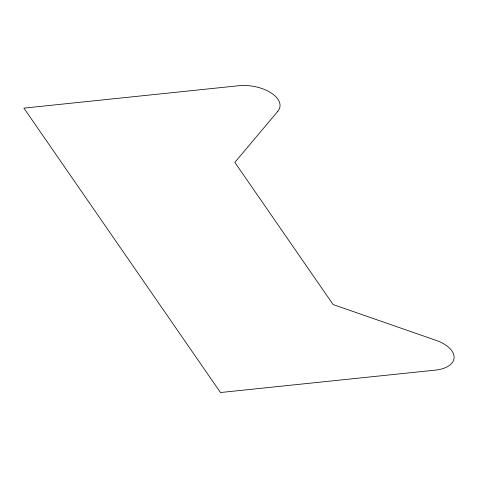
<?xml version="1.0" encoding="UTF-8"?>
<svg xmlns="http://www.w3.org/2000/svg" width="478" height="478" viewBox="0 0 478 478"><rect width="100%" height="100%" fill="white"/><g stroke="black" fill="none" stroke-linecap="round" stroke-linejoin="round"><path stroke-width="0.72" d="M277.76 111.392L234.835 162.365L333.13 304.564L436.008 340.342A30.275 16.043 9.1 0 1 454.1 357.46A30.275 16.043 9.1 0 1 435.362 370.133L220.483 392.522L23.9 108.118L238.779 85.729A30.275 16.043 9.1 0 1 271.343 93.061A30.275 16.043 9.1 0 1 277.76 111.392"/></g></svg>
